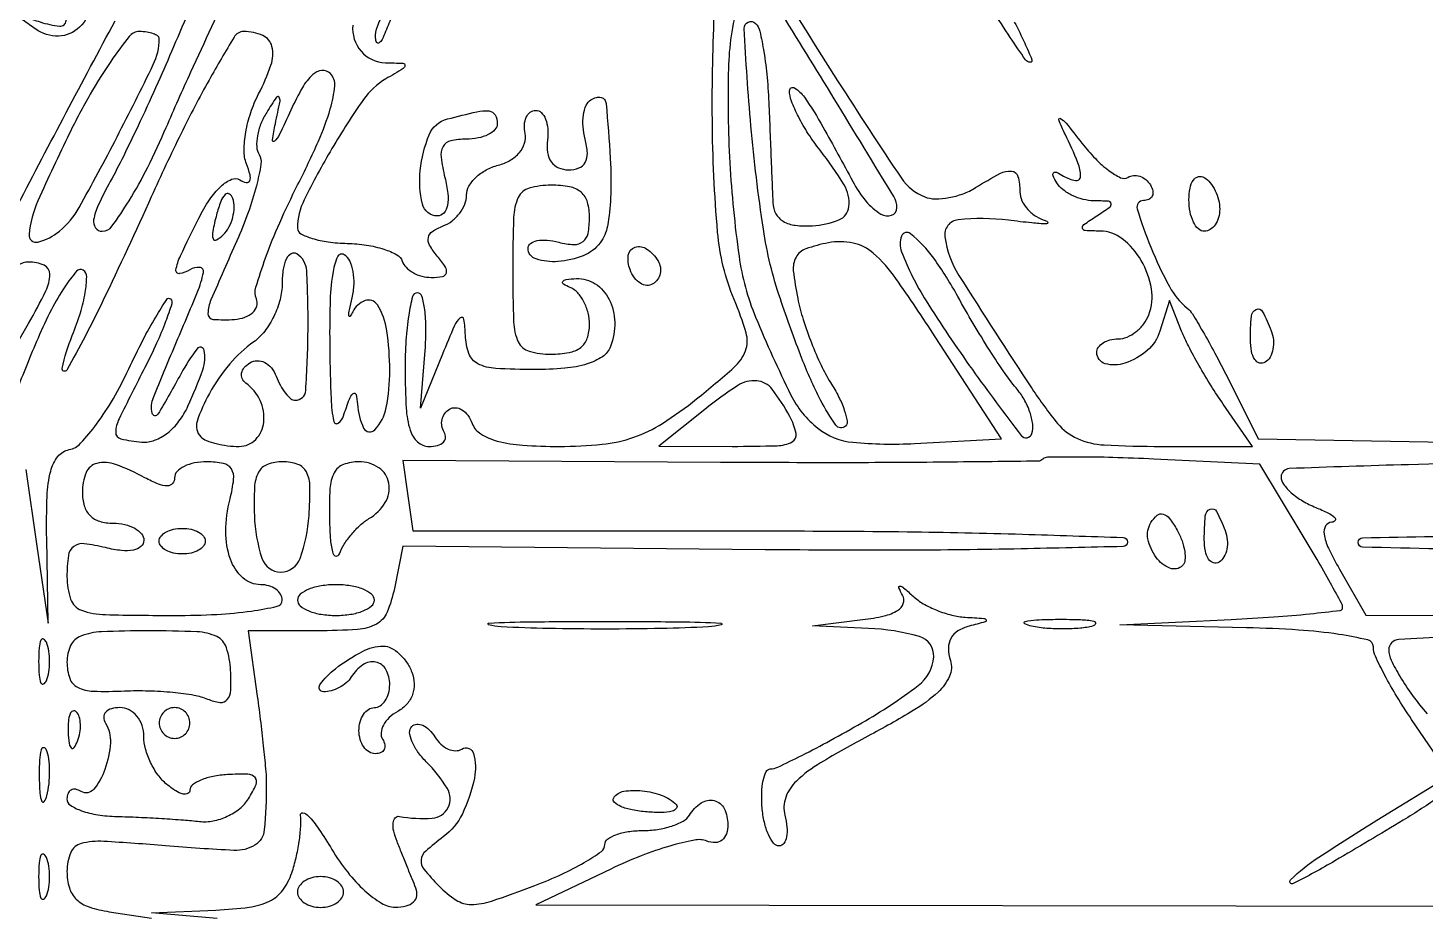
# Model space of a CAD drawing. Extents: x 0 to 960, y 2 to 508.
# Drawn here: x 374.5 to 465.4, y 290.5 to 348.2 of the extents above; entities that cross this region are included whole.
import ezdxf

# ---------------------------------------------------------------- set-up
doc = ezdxf.new("R2010")
doc.units = 0
doc.header["$MEASUREMENT"] = 0
doc.layers.get('0').update_dxf_attribs({"linetype": 'CONTINUOUS'})

msp = doc.modelspace()

# ---------------------------------------------------------------- linework, layer by layer
for points in [[(950.435205, 17.497208, 0.000014), (841.980241, 17.749425, 0.000448), (702.642048, 17.944951, 0.000127), (485.936462, 18), (20.872924, 18)], [(528.327407, 270.897244, 0.00005), (624.844188, 271.243001, 0.000026), (722.113458, 271.606143, 0.197976)], [(465.658482, 404.25, -0.016422), (465.053505, 402.916913, -0.058659), (464.544287, 402.13294, -0.319983), (464.239157, 402.052361, -0.304205), (464.051528, 402.315741, -0.046599), (464.105656, 403.150413, -0.024665), (464.319222, 404.166297, -0.024324), (464.642462, 405.192435, -0.034412), (465.035184, 406.065741, 0.561836), (464.229032, 407.434168, 0.00145), (437.445228, 407.748976, 0.002095), (390.897861, 407.965973, 0.000118), (246.535184, 408)], [(615.383203, 80.000173, -0.000023), (732.426715, 80.015952, -0.001336)], [(398.171232, 349.032924, 0.017199), (397.733523, 348, -0.024214), (397.505291, 347.48176, -0.132542), (397.303795, 347.255152, -0.444056), (397.157712, 347.293288, -0.10186), (397.078947, 347.570731, -0.11677), (397.201106, 348.333091, -0.002147), (398.784932, 352.124908, -0.005172)], [(385.034188, 349.558616, 0.003605), (383.931485, 347, -0.005457), (382.911027, 344.656138, -0.004407), (381.765612, 342.160938, -0.004454), (380.667504, 339.876453, -0.011431), (379.82108, 338.25, 0.015393), (379.034088, 336.708044, 0.070247), (378.736525, 335.749076, 0.196338), (378.857302, 335.226508, 0.243635), (379.29456, 335, 0.240934), (379.92949, 335.324807, 0.01819), (381.036521, 336.982813, 0.021911), (382.252171, 339.163681, 0.014738), (383.454725, 341.75, -0.006214), (385.068395, 345.381146, -0.001546), (387.800622, 351.280869, -0.00158)], [(422.982264, 351.41861, 0.003506), (427.141244, 344.8016, 0.005447), (431.292039, 338.452842, 0.154834), (432.806514, 337.244006, 0.090056), (433.499387, 337.113065, 0.046487), (434.381124, 337.188865, 0.044169), (435.301686, 337.440611, 0.050799), (436.118897, 337.842179, -0.015528), (437.704295, 338.765126, -0.148372), (438.46258, 338.92006, -0.315484), (438.871743, 338.572443, -0.063923), (439, 337.573324, 0.111522), (439.131307, 336.991939, 0.074597), (439.514063, 336.424184, 0.069267), (440.081107, 335.955806, 0.070964), (440.75, 335.664775, -0.354288), (440.823848, 335.561578, -0.403106), (440.7375, 335.482007, -0.020632), (439.783664, 335.542226, -0.005307), (438.25, 335.719259, 0.058377), (434.983707, 335.748381, 0.423713), (434.117611, 334.635946, 0.105955), (435.035768, 332.129614, 0.005314), (439.796148, 324.75, 0.025676), (441.45721, 322.494971, 0.116791), (442.744244, 321.51238, 0.092318), (444.482334, 321.095481, 0.012825), (448.204095, 321), (454.136188, 321), (452.230819, 323.75, -0.012265), (451.442651, 324.94936, -0.009768), (450.650043, 326.279687, -0.0099), (449.964007, 327.54149, -0.024386), (449.525077, 328.5), (448.724704, 330.5), (448.112352, 328.5, -0.140958), (447.301253, 327.254358, -0.097264), (445.831456, 326.41354, -0.150951), (444.554019, 326.380232, -0.336175), (444, 327.111111, -0.154374), (444.107224, 327.450119, -0.097852), (444.409197, 327.738889, -0.080298), (444.860362, 327.933756, -0.061945), (445.393011, 328, 0.100391), (445.970629, 328.117156, 0.066832), (446.554075, 328.461905, 0.063556), (447.054681, 328.971297, 0.070956), (447.389425, 329.572442, 0.133987), (447.559064, 331.262833, 0.09066), (446.896446, 333.094018, 0.094695), (445.664815, 334.507242, 0.165536), (444.214816, 335.015313, -0.012031), (443.251645, 335.047099, -0.336657), (443.072043, 335.200391, -0.300974), (443.162256, 335.433044, -0.010614), (444, 336, 0.010223), (444.842749, 336.569384, 0.295079), (444.935744, 336.800669, 0.343021), (444.761472, 336.953006, 0.012098), (443.809017, 336.984687, -0.060531), (443.109267, 337.07615, -0.050521), (442.405162, 337.334639, -0.052636), (441.801592, 337.711345, -0.088751), (441.404508, 338.154508, -0.029004), (441.156574, 338.613152, -0.315645), (441.190983, 338.809017, -0.315645), (441.386848, 338.843426, -0.029004), (441.845492, 338.595492, 0.096017), (442.620278, 338.301976, 0.454087), (442.94421, 338.5649, 0.108962), (442.77992, 339.464788, 0.013097), (441.944796, 341.315741, -0.015016), (441.529283, 342.246183, -0.700525), (441.637482, 342.344704, -0.102477), (442.002175, 342.045067, -0.004462), (443.031954, 340.74485, 0.026649), (443.914055, 339.727282, 0.040288), (444.792847, 338.952204, 0.047156), (445.553474, 338.487955, 0.257295), (446.01806, 338.511162, -0.119699), (446.388178, 338.631892, -0.100684), (446.798463, 338.580903, -0.092048), (447.186232, 338.365061, -0.081613), (447.489919, 338.016312, -0.083425), (447.648218, 337.62802, -0.162118), (447.614895, 337.298542, -0.181691), (447.397407, 337.079436, -0.107826), (447.033337, 337, 0.503242), (446.633822, 336.461525, 0.023317), (447.519856, 333.962955, 0.027402), (448.734799, 331.396914, 0.097194), (449.889532, 330, -0.083257), (450.221388, 329.620422, -0.006635), (450.908329, 328.471875, -0.008839), (451.689775, 327.068494, -0.006661), (452.500525, 325.5), (454.50105, 321.5), (469.250525, 321.223267)], [(395.599006, 348.418041, 0.204169), (396.13492, 346.715301, 0.214712), (397.718615, 345.969591, -0.006895), (398.856798, 345.934457, -0.394504), (398.99174, 345.796575, -0.268199), (398.879778, 345.592095, -0.004607), (397.742966, 344.915964, 0.109301), (396.289246, 343.57498, 0.018627), (394.242264, 340.386522, 0.018301), (392.437065, 337.057489, 0.115581), (392, 335.192018, 0.277397), (392.20966, 334.843191, 0.048533), (392.948779, 334.538134, 0.040593), (393.992283, 334.312112, 0.02594), (395.229884, 334.212527, -0.030392), (396.492394, 334.099624, -0.040307), (397.614816, 333.836193, -0.045407), (398.463561, 333.475497, -0.191398), (398.813218, 333.060347, 0.115623), (399.062929, 332.654856, 0.069588), (399.514955, 332.311477, 0.063742), (400.090956, 332.079152, 0.064105), (400.705778, 332, 0.041793), (401.431426, 332.06076, 0.289758), (401.685, 332.288212, 0.219037), (401.624363, 332.674562, 0.026451), (401.096921, 333.383217, -0.041542), (400.597744, 334.097904, -0.180973), (400.512588, 334.598235, -0.20302), (400.77863, 334.995505, -0.053479), (401.474477, 335.351832, 0.074089), (402.057665, 335.681355, 0.064337), (402.551878, 336.180853, 0.066861), (402.886197, 336.767393, 0.096431), (403, 337.351984, -0.13008), (403.153791, 337.933123, -0.073837), (403.605605, 338.509523, -0.065438), (404.27336, 338.994229, -0.060427), (405.061634, 339.305867, 0.067967), (405.838092, 339.626399, 0.084502), (406.436755, 340.126396, 0.097781), (406.776179, 340.731191, 0.130673), (406.811634, 341.356921, -0.06296), (406.766702, 341.9354, -0.094869), (406.885293, 342.425504, -0.123601), (407.144244, 342.750662, -0.163851), (407.5, 342.87152, -0.1996), (407.862546, 342.721923, -0.102929), (408.136276, 342.304387, -0.075271), (408.279481, 341.678402, -0.049289), (408.26179, 340.937097, 0.066094), (408.269586, 340.128208, 0.118747), (408.513244, 339.51465, 0.137205), (408.978691, 339.135421, 0.103106), (409.628421, 339, 0.089859), (410.313968, 339.124208, 0.180981), (410.722419, 339.479969, 0.140944), (410.856764, 340.091913, 0.047998), (410.710511, 340.999004, -0.046215), (410.577577, 341.805232, -0.054994), (410.607491, 342.575304, -0.064046), (410.78447, 343.198685, -0.15438), (411.09388, 343.558021, -0.070612), (411.446195, 343.712232, -0.130653), (411.756436, 343.715881, -0.170134), (411.97472, 343.571268, -0.13934), (412.076966, 343.309017, -0.009469), (412.348728, 339.73594, -0.02487), (412.367344, 337.166229, -0.033881), (412.164874, 335.336753, -0.116815), (411.691847, 334.25, -0.138055), (410.595788, 333.411032, -0.076606), (408.942414, 333.030839, -0.095328), (407.518392, 333.198178, -0.326884), (407, 333.90638, -0.24384), (407.157535, 334.210205, -0.106581), (407.5875, 334.392877, -0.070464), (408.233678, 334.424365, -0.040966), (409, 334.289749, 0.050807), (409.982584, 334.136971, 0.183395), (410.57555, 334.326936, 0.178606), (410.902625, 334.867031, 0.047795), (411, 335.883369, 0.06664), (410.864573, 336.894962, 0.151668), (410.454719, 337.538337, 0.131546), (409.706377, 337.891517, 0.044872), (408.5, 338, 0.067911), (407.070774, 337.80498, 0.221767), (406.363636, 337.2, 0.098356), (406.058601, 335.900424, 0.008616), (406, 332.5, 0.008616), (406.058601, 329.099576, 0.098356), (406.363636, 327.8, 0.221767), (407.070774, 327.19502, 0.067911), (408.5, 327, 0.045039), (409.664212, 327.105082, 0.11907), (410.423913, 327.441667, 0.147035), (410.851998, 328.035338, 0.083381), (411, 328.916667, 0.060204), (410.90689, 329.687147, 0.059088), (410.632812, 330.418476, 0.064373), (410.228318, 331.003208, 0.113869), (409.75, 331.337719, -0.036995), (409.300245, 331.559142, -0.432325), (409.261427, 331.730132, -0.216883), (409.47933, 331.863959, -0.018903), (410.143011, 331.921053, -0.158921), (411.371794, 331.584687, -0.131573), (412.277595, 330.565888, -0.112515), (412.641504, 329.085389, -0.09613), (412.361626, 327.5, -0.153735), (411.834217, 326.836327, -0.0754), (410.849181, 326.36812, -0.051552), (409.389195, 326.087059, -0.021796), (407.393011, 326, -0.014308), (404.893587, 326.07154, -0.102653), (403.733636, 326.382374, -0.193421), (403.152449, 327.042005, -0.076735), (402.923922, 328.25, 0.031496), (402.82506, 329.268425, 0.581604), (402.581305, 329.359477, 0.116854), (402.209826, 328.862688, 0.006007), (401.427997, 327), (400.008151, 323.5), (400.303275, 327.25, 0.019975), (400.358782, 328.687563, 0.033079), (400.276941, 329.898438, 0.036466), (400.092446, 330.77906, 0.33455), (399.799199, 331, 0.344022), (399.485356, 330.755074, 0.021738), (399.234765, 329.53125, 0.024607), (399.057608, 327.916802, 0.015024), (399, 326, 0.013664), (399.068621, 323.489548, 0.061978), (399.327951, 322.051787, 0.133121), (399.813775, 321.288698, 0.186926), (400.559017, 321, 0.06068), (401.114487, 321.067661, 0.129571), (401.49107, 321.273452, 0.191518), (401.63237, 321.57792, 0.153598), (401.542705, 321.930902, -0.09691), (401.392636, 322.329162, -0.097419), (401.40414, 322.753836, -0.09843), (401.575024, 323.139039, -0.101208), (401.878903, 323.425158, -0.157716), (402.271104, 323.521435, -0.122565), (402.691106, 323.38409, -0.09613), (403.076686, 323.023704, -0.065363), (403.36383, 322.494256, 0.163701), (403.926499, 321.813804, 0.074481), (404.999858, 321.351554, 0.047542), (406.645932, 321.080924, 0.016986), (409.027254, 321, 0.024995), (411.831561, 321.140272, 0.05838), (413.880563, 321.591128, 0.05938), (415.748916, 322.497878, 0.026629), (417.968087, 324.094596, 0.011943), (420.40058, 326.146913, 0.121887), (421.143671, 327.224965, 0.16421), (421.18496, 328.390485, 0.026425), (420.409449, 330.562477, -0.077486), (419.333982, 334.936076, -0.019734), (418.989941, 342.252252, -0.013774), (419.13657, 349.576088, -0.216642)], [(420.647568, 349.816087, 0.058952), (420.035595, 345.592619, 0.02071), (420.1294, 339.456214, 0.02053), (420.725315, 333.3796, 0.063541), (421.805873, 329.409243, 0.016913), (424.107231, 324.343949, 0.110238), (425.854864, 322.18223, 0.145569), (428.129564, 321.267802, 0.036973), (432.151257, 321.190541), (437.802515, 321.5), (433.495461, 328.129336, 0.008366), (430.936388, 331.927566, 0.05985), (429.463806, 333.575769, 0.128847), (428.149705, 334.236318, 0.099925), (426.542523, 334.25288, 0.036827), (425.074, 333.858283, 0.185032), (424.436009, 333.318672, 0.154536), (424.2592, 332.428993, 0.023667), (424.54648, 330.623543, 0.025061), (424.903005, 329.257138, 0.016712), (425.440693, 327.731117, 0.016845), (426.063221, 326.282471, 0.0314), (426.678064, 325.163236, -0.023369), (427.2094, 324.231755, -0.034515), (427.577997, 323.36635, -0.037163), (427.764675, 322.662793, -0.247491), (427.660923, 322.32759, -0.463379), (427.028465, 322.379854, -0.036579), (426.030864, 324.016613, -0.026601), (424.82046, 326.719348, -0.010143), (423.414574, 330.599868, -0.044351), (422.312246, 335.130758, -0.015085), (421.501461, 341.863652, -0.010717), (421.067916, 348.206598, -0.685241), (421.802234, 348.5311, -0.14211), (422.082058, 348.022599, -0.014833), (422.343375, 346.671657, -0.017456), (422.554767, 345.009504, -0.013131), (422.675091, 343.17041, 0.000132), (422.75021, 341.261767, 0.00014), (422.824942, 339.388945, 0.000133), (422.89021, 337.775419, 0.00064), (422.928835, 336.855787, 0.112948), (423.123808, 336.146327, 0.138225), (423.599786, 335.653343, 0.102783), (424.386449, 335.389687, 0.044074), (425.499294, 335.355787, 0.08067), (427.220794, 335.738269, 0.27937), (427.879895, 336.611912, 0.163695), (427.558542, 338.028777, 0.029752), (426, 340.272871, -0.023528), (425.235582, 341.344825, -0.025003), (424.59183, 342.462865, -0.02564), (424.138704, 343.474388, -0.095507), (424.014742, 344.157729, -0.585258), (424.336408, 344.333788, -0.101642), (424.980851, 343.720281, -0.024391), (426.187455, 341.789826, -0.004965), (428.120921, 338.25, 0.050136), (428.98305, 336.962895, 0.085333), (429.962482, 336.120751, 0.219417), (430.65569, 336.045641, 0.322186), (431, 336.524511, 0.137165), (430.795133, 337.257249, 0.000737), (426.927365, 343.612254, 0.00213), (423.286628, 349.517713, 0.038055)], [(438.637986, 348.619551, -0.015567), (439.314879, 347.248438, -0.010989), (439.779878, 346.165169, -0.531555), (439.668412, 346, -0.245515), (439.370007, 346.155925, -0.004891), (438.375643, 347.615625, -0.010453), (437.243828, 349.391885, -0.006682)], [(373.800143, 336.717882, -0.003372), (380.138065, 348.704835, -0.377571)], [(374.314207, 319.5), (375.04354, 314.5), (375.772873, 309.5), (375.682186, 314.995116, -0.012766), (375.707055, 317.749364, -0.053257), (375.939855, 319.389798, -0.104824), (376.405029, 320.33756, -0.180778), (377.145613, 320.789526, 0.159871), (377.887902, 321.202116, 0.027735), (378.924621, 322.455753, 0.027702), (380.017409, 324.123255, 0.021679), (381.019439, 326.041502, -0.009142), (381.937828, 327.912467, -0.015989), (382.77529, 329.421778, -0.01059), (383.493987, 330.568823, -0.475459), (383.739336, 330.593997, -0.281368), (383.816305, 330.275122, -0.011673), (383.413976, 329.119602, -0.017272), (382.834114, 327.720643, -0.011066), (382.069761, 326.136743, 0.003067), (380.386877, 322.787418, 0.105079), (380.168648, 321.93307, 0.360349), (380.503365, 321.493714, 0.038231), (381.872189, 321.284581, 0.109413), (382.703704, 321.404112, 0.075267), (383.537278, 321.871455, 0.066381), (384.287389, 322.634278, 0.054279), (384.872189, 323.61883, 0.020746), (385.836584, 325.991649, 0.13838), (385.924326, 327.251321, 0.643376), (385.464118, 327.355159, 0.038076), (384.428025, 325.75, -0.01014), (382.916996, 323.09466, -0.681575), (382.543538, 323.15621, -0.148671), (382.630469, 324.185827, -0.006387), (384.035537, 327.582905, 0.003386), (385.496088, 331.054968, 0.049473), (385.878919, 332.326014, 0.445617), (385.634843, 332.650623, 0.161698), (385, 332.5, -0.096476), (384.322785, 332.244152, -0.517536), (384.089915, 332.477439, -0.068345), (384.383396, 333.402764, -0.004783), (385.578485, 335.856872, -0.032284), (386.276564, 337.055755, -0.057189), (387.017933, 337.925148, -0.08216), (387.705557, 338.38208, -0.248995), (388.248424, 338.346466, 0.083633), (388.668425, 338.175441, 0.366167), (388.888126, 338.290432, 0.163424), (388.912221, 338.674747, 0.026265), (388.677016, 339.3993, -0.095672), (388.524278, 340.259931, -0.039346), (388.6357, 341.444669, -0.037082), (388.960144, 342.73381, -0.039162), (389.467194, 343.936561, 0.035219), (390.27365, 345.808209, 0.14369), (390.33612, 347.031966, 0.236299), (389.739159, 347.74285, 0.102406), (388.496787, 348, 0.263793), (387.869743, 347.644438, 0.007325), (386.248581, 344.842188, 0.013216), (384.42607, 341.370307, 0.008465), (382.486127, 337.25, -0.00584), (379.335128, 330.465325, -0.017831), (376.981448, 325.967696, -0.856068), (376.684764, 326.080386, -0.045485), (377.347085, 328.228159, 0.022252), (377.874571, 329.693498, 0.033754), (378.187878, 331.010497, 0.036116), (378.285267, 332.044939, 0.265725), (378.057184, 332.464658, 0.370965), (377.620881, 332.395643, 0.02897), (376.854318, 331.377871, 0.028531), (375.988333, 329.901776, 0.016816), (375.117336, 328.051118, 0.010587), (373.686855, 324.521856, 0.049036)], [(466.313433, 298.216936, -0.016419), (463.937129, 296.672478, -0.003115), (459.5, 294.029178, -0.016852), (456.780763, 292.553043, -0.857865), (456.609368, 292.794988, -0.046733), (458.453074, 294.27273, -0.008062), (462.235115, 296.676335), (466.970231, 299.57954), (464.485115, 303.236716, -0.012323), (463.533513, 304.714177, -0.01552), (462.730003, 306.128931, -0.013663), (462.132847, 307.339816, -0.108127), (462, 307.946946, 0.348621), (461.638418, 308.402508, 0.019611), (459.744239, 308.766397, 0.021477), (457.134253, 309.048401, 0.010151), (453.75, 309.198697), (445.5, 309.397394), (452.75, 309.742507, 0.005358), (455.529861, 309.904707, 0.008881), (457.870313, 310.108276, 0.003138), (459.844222, 310.327879, 0.380325), (460, 310.503052, 0.124327), (459.927576, 310.789811, 0.002521), (459.20751, 312.108472, 0.005789), (458.336036, 313.643204, 0.00384), (457.302163, 315.384939), (454.604325, 319.851393), (447.714586, 320.175697, 0.004634), (445.050481, 320.27636, 0.007224), (442.753848, 320.308631, 0.00276), (440.79432, 320.297037, 0.197637), (440.501923, 320.172833, -0.197622), (440.189298, 320.040027, -0.000332), (434.203852, 319.975201, -0.002428), (427.460788, 319.939394, -0.00149), (419.515148, 319.959469), (398.851296, 320.073271), (399.175648, 317.786635), (399.5, 315.5), (422.750126, 315.5, -0.002915), (431.665317, 315.448027, -0.004859), (439.17049, 315.287564, -0.000949), (445.715548, 315.071549, -0.404082), (446.000126, 314.776814, -0.406889), (445.715176, 314.48473, -0.000924), (439.074816, 314.331624, -0.004794), (431.464674, 314.243204, -0.002874), (422.42478, 314.276814), (398.84956, 314.5), (398.29978, 311.75, -0.050207), (397.826119, 310.205935, -0.169722), (397.129537, 309.434138, -0.110067), (395.90854, 309.081601, -0.015459), (393.269965, 309), (388.789929, 309), (389.379261, 304.75, -0.004265), (389.605057, 303.012887, -0.004538), (389.796229, 301.307813, -0.004325), (389.93468, 299.838106, -0.020895), (389.971154, 299, -0.023028), (389.840326, 296.051422, -0.237568), (389.215799, 295.048337, -0.150783), (387.865952, 294.706363, -0.008132), (383.420226, 295.006694, 0.005899), (379.390397, 295.297015, 0.078722), (377.916445, 295.153594, 0.236228), (377.24105, 294.563527, 0.097501), (377, 293.339136, 0.071934), (377.154053, 292.273887, 0.131198), (377.608814, 291.529061, 0.110739), (378.437137, 291.031229, 0.042585), (379.75, 290.716254), (382.5, 290.299664)], [(474.770165, 319.983825, 0.005967), (464.287493, 319.812062, 0.002289), (456.523051, 319.556541, 0.403279), (456, 319.013511, 0.16024), (456.157017, 318.53615, 0.053299), (456.660937, 317.986538, 0.046614), (457.388951, 317.456755, 0.038453), (458.25, 317.031162, -0.018653), (459.043295, 316.677385, -0.072512), (459.485537, 316.373817, -0.372537), (459.507038, 316.181347, -0.233143), (459.29651, 316.063386, 0.247468), (458.892037, 315.822136, 0.179367), (458.78965, 315.297784, 0.070989), (459.075409, 314.386478, 0.017936), (459.79651, 313.006323), (461.5, 310.012645), (495.75, 310.006323, 0.000821)], [(471.134374, 314.220312, -0.000465), (461.299586, 314.443258, -0.407318), (460.999995, 314.75, -0.408532), (461.298956, 315.054832, -0.000528), (470.510514, 315.224244, -0.00362)], [(312.184434, 96.120158, 0.00056), (356.192474, 96.028511, -0.000533), (388.125038, 95.963689, -0.000882), (415.086453, 95.832629, -0.000044), (439.392287, 95.669433, -0.197145), (439.85914, 95.474193, -0.66643), (439.749622, 95.207972, -0.000018), (386.870077, 94.953943, -0.000619), (332.900238, 94.763453, -0.000573), (277.5, 94.7, -0.0122)], [(469.97893, 308.740721, 0.005359), (463.649016, 308.437568, 0.397443), (463.001221, 307.75, 0.11317), (463.153571, 307.08849, 0.022469), (463.7361, 306.013685, 0.022734), (464.544549, 304.798533, 0.019441), (465.501221, 303.594461, -0.011501)], [(386.763282, 290.267146), (382.5, 290.650586), (386.682612, 290.825293, 0.022145), (388.86478, 291.013487, 0.081552), (390.186111, 291.412193, 0.119512), (391.034704, 292.117859, 0.07818), (391.628662, 293.25, 0.024637), (391.905745, 294.221439, 0.02033), (392.107, 295.279688, 0.020802), (392.211782, 296.267482, 0.050365), (392.184989, 297, -0.511183), (392.348843, 297.15664, -0.163055), (392.702904, 296.960689, -0.037004), (393.3813, 296.101009, -0.01259), (394.238939, 294.759792, 0.031296), (395.263609, 293.282142, 0.040837), (396.385199, 292.079437, 0.046715), (397.468472, 291.263945, 0.137522), (398.356989, 291.009792, 0.060499), (399.067212, 291.092244, 0.127716), (399.55298, 291.351649, 0.17293), (399.76443, 291.754082, 0.133133), (399.702923, 292.25, -0.000668), (399.456599, 292.854793, -0.000291), (399.130897, 293.658888, -0.000287), (398.785768, 294.513784, -0.000383), (398.473253, 295.290894, -0.037582), (398.259311, 295.966999, -0.081551), (398.222081, 296.508914, -0.157001), (398.359419, 296.828737, -0.264495), (398.627319, 296.922473, 0.062633), (400.770315, 296.803487, 0.266759), (401.794922, 297.491024, 0.25692), (401.7388, 298.74976, 0.05954), (400.380952, 300.47619, -0.039697), (399.810306, 301.145432, -0.058934), (399.435317, 301.81746, -0.077508), (399.296927, 302.391612, -0.220265), (399.435325, 302.768659, -0.178907), (399.757905, 302.91712, -0.125331), (400.155864, 302.847948, -0.091566), (400.573798, 302.559512, -0.057693), (400.94257, 302.092924, 0.065449), (401.329136, 301.61906, 0.082843), (401.797984, 301.304806, 0.099075), (402.273459, 301.194642, 0.146981), (402.683718, 301.304527, -0.496438), (403.449772, 301.009152, -0.122084), (403.510574, 299.419433, -0.060399), (402.724049, 297.088166, -0.122392), (401.5, 295.603906, 0.021463), (400.33831, 294.663474, 0.190192), (400.044576, 294.087293, 0.197516), (400.229335, 293.478066, 0.023377), (401.193247, 292.403586, 0.05348), (402.32397, 291.477966, 0.146684), (403.303049, 291.188102, 0.081084), (404.620987, 291.40792, 0.009432), (407.443247, 292.425176, 0.016435), (409.189136, 293.15855, 0.024364), (410.661454, 293.923675, 0.021584), (411.767656, 294.6345, 0.243787), (412, 295.082708, -0.236354), (412.176057, 295.434345, -0.070857), (412.717039, 295.730545, -0.054173), (413.506098, 295.933051, -0.03576), (414.440983, 296, 0.037634), (415.42066, 296.073842, 0.041396), (416.346475, 296.29375, 0.045439), (417.093337, 296.615492, 0.130646), (417.5, 297, -0.106251), (418.26511, 297.796527, -0.21105), (419.109837, 297.948331, -0.222298), (419.758934, 297.428065, -0.114913), (420, 296.393011, -0.079715), (419.902672, 295.786414, -0.146794), (419.618917, 295.380157, -0.160447), (419.178941, 295.218848, -0.100244), (418.632741, 295.310689, 0.141286), (417.819902, 295.380514, 0.021873), (416.232809, 294.994211, 0.022918), (414.352451, 294.353653, 0.018139), (412.382741, 293.49655), (407.5, 291.157745), (468.25, 291.078872)]]:
    msp.add_lwpolyline(points, format="xyb")
for points in [[(5.998407, 426.25), (5.996813, 402.5), (14.248407, 402.5), (22.5, 402.5), (22.753164, 248.25), (23.006328, 94), (14.503164, 94), (6, 94), (6, 75.513061), (6, 57.026122), (16.25, 57.412259, -0.009139), (24.444737, 57.571062, -0.000017), (159.275, 57.714579, -0.000125), (310.797984, 57.832731, -0.000078), (488.75, 57.899198), (951, 58), (951, 254), (951, 450), (478.5, 450), (6, 450)], [(378.800558, 351.905854, -0.087293), (378.679105, 349.8156, -0.141872), (377.810917, 348.278125, -0.188606), (376.455852, 347.701931, -0.162607), (374.966462, 348.151535, -0.004451), (374.143627, 348.744528, -0.386812), (374.1158, 348.882325, -0.344357), (374.255907, 348.936443, -0.00414), (375.25, 348.625717, 0.051169), (376.536132, 348.352956, 0.431884), (376.938396, 348.697764, 0.220941), (376.644019, 349.417773, 0.029112), (375.33752, 350.49515, -0.151705), (374.361106, 351.811211, -0.164602), (374.343735, 353.401979, -0.183215), (375.276313, 354.560489, -0.181463), (376.746976, 354.815356, -0.114845), (377.466183, 354.497527, -0.078002), (378.092055, 353.852476, -0.068496), (378.55618, 352.956259, -0.056299)], [(377.165841, 341.382124, 0.01034), (375.113247, 336.993149, 0.079038), (374.531779, 334.798731, 0.519719), (375.107317, 334.300551, 0.11237), (376.518869, 335.01566, 0.092766), (377.785725, 336.541055, 0.007549), (380.255387, 341.138254, 0.006715), (382.613598, 345.845301, 0.113234), (383, 347.529635, 0.240524), (382.907891, 347.710035, 0.069068), (382.622423, 347.86183, 0.052966), (382.206949, 347.965695, 0.034798), (381.714632, 348, 0.228263), (381.052127, 347.680925, 0.017737), (379.84821, 346.055999, 0.021424), (378.509541, 343.917669, 0.014594)], [(391.570302, 342.890004, -0.004488), (390.813753, 341.273552, -0.101054), (390.504249, 340.864849, -0.699211), (390.365023, 340.940759, -0.015749), (390.558056, 342, 0.003865), (390.861196, 343.465131, 0.214854), (390.799656, 343.731585, 0.514828), (390.631194, 343.726473, 0.007422), (389.993627, 342.74208, 0.045979), (389.616994, 341.996944, 0.049285), (389.393447, 341.212512, 0.054865), (389.344229, 340.505575, 0.129076), (389.497771, 340.003607, -0.181447), (389.622923, 339.368573, -0.021865), (389.323026, 337.948489, -0.023733), (388.793534, 336.232557, -0.017429), (388.051893, 334.384408, 0.002255), (386.36893, 330.532942, 0.094242), (386.173063, 329.655092, 0.400096), (386.517392, 329.270007, 0.038825), (387.89013, 329.266677, 0.064675), (388.579234, 329.409493, 0.10437), (389.090753, 329.717166, 0.138501), (389.34534, 330.136118, 0.160661), (389.323131, 330.600319, -0.165916), (389.294295, 331.36746, -0.014043), (389.923732, 333.270991, -0.017428), (390.838797, 335.546897, -0.012586), (392.009658, 338.019133, 0.012331), (393.358821, 340.864103, 0.033155), (394.130282, 342.965312, 0.046785), (394.422009, 344.465317, 0.224665), (394.136654, 345.263346, 0.222572), (393.586963, 345.462377, 0.165418), (392.988919, 345.196398, 0.076631), (392.322889, 344.358285, 0.022442)], [(405, 342, -0.192573), (404.847242, 341.618085, -0.087712), (404.406903, 341.29375, -0.067547), (403.753681, 341.073665, -0.047558), (402.980948, 341, 0.055162), (401.966732, 340.887765, 0.213782), (401.471994, 340.518141, 0.160876), (401.338369, 339.819213, 0.028956), (401.589356, 338.5, -0.032626), (401.779363, 337.459825, -0.076525), (401.749972, 336.672349, -0.131105), (401.514634, 336.18613, -0.21819), (401.108408, 336, -0.346544), (400.130049, 336.770635, -0.084638), (399.981677, 338.963652, -0.073848), (400.571983, 341.28761, -0.233882), (401.75, 342.310674, -0.007748), (403.66109, 342.778585, -0.080152), (404.467551, 342.830803, -0.248494), (404.852158, 342.577487, -0.125973)], [(452, 336.440983, -0.067639), (451.925146, 335.890182, -0.08433), (451.70625, 335.423289, -0.09965), (451.38134, 335.111069, -0.142666), (451, 335, -0.195654), (450.618015, 335.155423, -0.086673), (450.29375, 335.604836, -0.066561), (450.073608, 336.270941, -0.0466), (450, 337.059017, -0.047867), (450.071541, 337.804599, -0.104212), (450.29375, 338.33165, -0.181468), (450.621877, 338.558599, -0.202618), (451, 338.5, -0.08825), (451.382836, 338.157656, -0.053305), (451.70625, 337.640225, -0.051278), (451.925833, 337.038022, -0.061875)], [(386.731213, 336.080159, 0.013933), (386.479614, 334.995419, 0.131195), (386.508441, 334.522275, 0.470166), (386.72933, 334.436586, 0.069225), (387.16845, 334.76845, 0.0741), (387.539971, 335.270088, 0.058506), (387.7862, 335.899953, 0.059552), (387.8766, 336.556574, 0.085105), (387.787763, 337.13671, 0.170804), (387.564152, 337.424773, 0.353106), (387.298474, 337.396366, 0.106885), (387.004403, 336.940026, 0.02593)], [(431.295951, 333.671146, 0.048941), (432.89231, 330.482919, 0.014915), (435.907039, 325.998216, 0.008393), (439.08508, 321.715974, 0.600994), (439.777505, 321.832514, 0.112791), (439.837272, 322.445987, 0.051206), (439.652466, 323.235849, 0.047084), (439.275738, 324.065463, 0.047413), (438.751189, 324.807864, -0.027691), (438.0384, 325.736785, -0.007939), (437.03903, 327.251373, -0.007964), (435.9642, 328.998781, -0.008386), (434.964426, 330.75, 0.029593), (433.39297, 333.250138, 0.069614), (431.878802, 334.84541, 0.506148), (431.297295, 334.687825, 0.185965)], [(415.457295, 333.069098, -0.09691), (415.607364, 332.670838, -0.097419), (415.59586, 332.246164, -0.09843), (415.424976, 331.860961, -0.101208), (415.121097, 331.574842, -0.157716), (414.728896, 331.478565, -0.122565), (414.308894, 331.61591, -0.09613), (413.923314, 331.976296, -0.065363), (413.63617, 332.505744, -0.124688), (413.524242, 333.447359, -0.293249), (413.960958, 333.965546, -0.232893), (414.729313, 333.843423, -0.100833)], [(373.035435, 329.75), (373.070871, 326.5), (374.5, 329, 0.015148), (375.625878, 331.115792, 0.115187), (375.880819, 332.207745, 0.295773), (375.506471, 332.785215, 0.105514), (374.5, 333, 0.157222), (373.839334, 332.786992, 0.131661), (373.371226, 332.214239, 0.080173), (373.103515, 331.221402, 0.028577)], [(391, 331.615721, -0.064271), (390.863954, 330.561711, -0.048426), (390.459118, 329.464618, -0.049298), (389.863584, 328.49066, -0.076724), (389.158699, 327.806704, 0.063258), (387.595011, 326.368761, 0.047683), (386.264544, 324.447303, 0.04921), (385.464883, 322.617418, 0.281892), (385.70185, 321.631483, 0.102137), (386.071689, 321.388208, 0.032928), (386.699254, 321.185498, 0.031271), (387.44556, 321.046548, 0.030398), (388.210503, 321, 0.202964), (389.27727, 321.451635, 0.167875), (389.803988, 322.578714, 0.134997), (389.570038, 323.993759, 0.127771), (388.643237, 325.125, -0.130089), (388.405867, 325.417441, -0.155327), (388.365335, 325.768618, -0.128923), (388.538996, 326.128388, -0.077926), (388.9003, 326.438382, -0.133681), (389.371494, 326.577858, -0.124151), (389.863168, 326.465308, -0.106096), (390.30093, 326.108786, -0.077534), (390.614052, 325.563382, 0.03353), (390.890954, 324.965054, 0.042959), (391.226634, 324.459719, 0.048928), (391.568708, 324.106935, 0.178241), (391.856989, 324.00162, 0.394253), (392.535718, 324.638508, 0.014119), (392.683062, 328.527247, 0.015376), (392.600637, 332.430659, 0.246137), (391.948826, 333.531627, 0.272941), (391.590267, 333.539041, 0.150812), (391.278718, 333.210723, 0.078558), (391.067307, 332.534568, 0.036577)], [(394.09968, 327.309017, 0.005318), (394.180904, 324.096068, 0.042542), (394.359493, 322.626634, 0.545304), (394.650556, 322.514959, 0.158497), (395, 323, -0.011072), (395.37214, 324.079144, -0.131249), (395.6254, 324.4375, -0.557347), (395.809418, 324.376034, -0.043676), (395.90032, 323.75, 0.098805), (396.303756, 322.195143, 0.522719), (397.026621, 322.080978, 0.144931), (397.771773, 323.525432, 0.047136), (398, 325.940983, 0.036104), (397.812611, 328.532762, 0.104923), (397.194233, 330.208926, 0.350925), (396.392437, 330.486506, 0.202464), (395.594641, 329.756231, -0.058568), (395.425905, 329.479173, -0.694619), (395.343827, 329.505234, -0.063634), (395.37377, 329.888541, -0.008892), (395.549908, 330.665843, 0.048854), (395.676056, 331.542027, 0.056234), (395.619543, 332.384402, 0.064797), (395.400625, 333.070775, 0.145784), (395.040677, 333.47486, 0.462371), (394.594512, 333.330654, 0.06021), (394.288539, 332.232444, 0.031645), (394.114871, 330.268001, 0.009886)], [(455.349337, 328.532025, -0.066719), (455.493102, 327.926665, -0.072258), (455.466258, 327.321649, -0.081026), (455.279146, 326.809536, -0.126981), (454.956326, 326.473008, -0.214542), (454.594852, 326.42542, -0.177225), (454.280921, 326.660421, -0.099152), (454.068264, 327.193244, -0.045552), (454, 327.940983, -0.020503), (454.063011, 329.476999, -0.275668), (454.377209, 329.917133, -0.395517), (454.794126, 329.769457, -0.027681)], [(418.499505, 323.409781), (415.5, 321.009934), (420.285184, 321.004967, 0.007449), (423.20494, 321.045438, 0.112751), (424.1801, 321.29788, 0.341085), (424.437297, 321.850627, 0.067474), (424.029806, 322.944306, 0.041119), (422.882305, 324.720507, 0.210804), (421.876182, 325.269493, 0.167023), (420.638069, 324.957279, 0.0242)], [(378, 318, 0.072254), (378.126841, 317.126841, 0.124864), (378.5, 316.5, 0.124864), (379.126841, 316.126841, 0.072254), (380, 316, -0.053459), (380.765155, 315.917956, -0.073238), (381.4125, 315.674405, -0.09302), (381.847109, 315.314557, -0.17519), (382, 314.891592, -0.21819), (381.81387, 314.485366, -0.131105), (381.327651, 314.250028, -0.076525), (380.540175, 314.220637, -0.032626), (379.5, 314.410644, 0.030398), (378.11183, 314.67061, 0.195455), (377.435838, 314.489557, 0.201077), (377.088931, 313.89229, 0.032346), (377, 312.519052, 0.081468), (377.239357, 311.059768, 0.22893), (377.944706, 310.339966, 0.080964), (379.503415, 310.050107, 0.005572), (384, 310, 0.01259), (386.756986, 310.069433, 0.022889), (389, 310.285714, 0.020168), (390.676067, 310.594567, 0.350432), (391, 311, 0.138107), (390.892621, 311.381338, 0.100138), (390.590803, 311.70625, 0.085896), (390.139376, 311.925009, 0.070083), (389.606989, 312, -0.186599), (388.442435, 312.450288, -0.122879), (387.635877, 313.659203, -0.089576), (387.334104, 315.469857, -0.05816), (387.6093, 317.579463, 0.03158), (387.845271, 318.856169, 0.170285), (387.695098, 319.535025, 0.207552), (387.177164, 319.894296, 0.049331), (386.108408, 320, 0.047129), (385.301455, 319.92377, 0.067108), (384.619345, 319.695915, 0.087253), (384.159358, 319.3602, 0.193943), (384, 318.964816, -0.174147), (383.863812, 318.585661, -0.223915), (383.532871, 318.429632, -0.098707), (382.950055, 318.545821, -0.024465), (382.065741, 318.964816, 0.033788), (380.16543, 319.822227, 0.148398), (378.950956, 319.897197, 0.243841), (378.24931, 319.292472, 0.095566)], [(389.192481, 316.5, 0.06829), (389.681381, 313.717728, 0.326139), (390.908949, 312.822765, 0.317729), (392.168507, 313.714099, 0.067224), (392.7494, 316.502005, 0.01999), (392.807752, 318.371476, 0.1125), (392.578672, 319.337522, 0.196442), (392.023342, 319.830473, 0.084707), (391.029852, 320, 0.087766), (390.042607, 319.825362, 0.186418), (389.467621, 319.322307, 0.109446), (389.201508, 318.343252, 0.02124)], [(394.078947, 316.25, 0.014374), (394.146284, 314.898859, 0.05037), (394.301462, 314.042188, 0.303285), (394.508208, 313.867336, 0.343104), (394.725581, 314, -0.050709), (395.041584, 314.632825, -0.032879), (395.52406, 315.294284, -0.032948), (396.086874, 315.884307, -0.052406), (396.646633, 316.29969, 0.122958), (397.702644, 317.340986, 0.182158), (397.942216, 318.604659, 0.204648), (397.289623, 319.60788, 0.148669), (396, 320, 0.08944), (394.983802, 319.816756, 0.187285), (394.392994, 319.291118, 0.105023), (394.112857, 318.255358, 0.018981)], [(449.574997, 313.241664, -0.301323), (448.759756, 313.076357, -0.139289), (447.86736, 313.77193, -0.108842), (447.334963, 314.980014, -0.190204), (447.525515, 316.041284, -0.077359), (447.931435, 316.515472, -0.251927), (448.322176, 316.600725, -0.164133), (448.735325, 316.315562, -0.032785), (449.230046, 315.553413, -0.039848), (449.550054, 314.856669, -0.050737), (449.724604, 314.171677, -0.059903), (449.740997, 313.595831, -0.175312)], [(452.349337, 315.532025, -0.066719), (452.493102, 314.926665, -0.072258), (452.466258, 314.321649, -0.081026), (452.279146, 313.809536, -0.126981), (451.956326, 313.473008, -0.214542), (451.594852, 313.42542, -0.177225), (451.280921, 313.660421, -0.099152), (451.068264, 314.193244, -0.045552), (451, 314.940983, -0.020503), (451.063011, 316.476999, -0.275668), (451.377209, 316.917133, -0.395517), (451.794126, 316.769457, -0.027681)], [(386, 314.833333, -0.17482), (385.885312, 314.515341, -0.093122), (385.559375, 314.244792, -0.073362), (385.073861, 314.06169, -0.053595), (384.5, 314, -0.053595), (383.926139, 314.06169, -0.073362), (383.440625, 314.244792, -0.093122), (383.114688, 314.515341, -0.17482), (383, 314.833333, -0.17482), (383.114688, 315.151326, -0.093122), (383.440625, 315.421875, -0.073362), (383.926139, 315.604977, -0.053595), (384.5, 315.666667, -0.053595), (385.073861, 315.604977, -0.073362), (385.559375, 315.421875, -0.093122), (385.885312, 315.151326, -0.17482)], [(392, 311, 0.226478), (392.182831, 310.617064, 0.074992), (392.734375, 310.29375, 0.057076), (393.542644, 310.073116, 0.038131), (394.5, 310, 0.038131), (395.457356, 310.073116, 0.057076), (396.265625, 310.29375, 0.074992), (396.817169, 310.617064, 0.226478), (397, 311, 0.226478), (396.817169, 311.382936, 0.074992), (396.265625, 311.70625, 0.057076), (395.457356, 311.926884, 0.038131), (394.5, 312, 0.038131), (393.542644, 311.926884, 0.057076), (392.734375, 311.70625, 0.074992), (392.182831, 311.382936, 0.226478)], [(435.45, 309.883999, -0.003333), (436.659354, 309.807475, -0.277467), (436.805792, 309.70487, -0.457587), (436.748435, 309.583032, -0.004601), (435.708426, 309.302668, 0.074295), (434.968015, 308.9875, 0.129901), (434.510951, 308.50823, 0.129653), (434.349816, 307.865024, 0.073866), (434.478241, 307.068556, -0.183744), (434.420494, 306.040331, -0.102419), (433.677909, 305.008184, -0.051397), (432.06317, 303.805186, -0.011976), (429.115442, 302.142214, 0.011355), (426.034453, 300.409101, 0.056632), (424.455687, 299.213252, 0.116806), (423.763494, 298.149418, 0.15115), (423.712258, 296.992327, -0.040757), (423.846689, 296.228936, -0.070142), (423.816276, 295.585246, -0.106138), (423.635776, 295.15683, -0.244865), (423.334739, 295, -0.230461), (422.975047, 295.17509, -0.062191), (422.639378, 295.734375, -0.049675), (422.374186, 296.542578, -0.033816), (422.229309, 297.5, -0.027853), (422.20353, 298.458729, -0.045046), (422.300204, 299.268382, -0.057828), (422.490893, 299.835442, -0.28706), (422.761202, 300.009384, 0.109168), (423.246923, 300.123203, 0.004788), (424.815733, 300.89506, 0.007923), (426.665129, 301.864112, 0.005555), (428.71789, 303.011274, 0.031815), (432.384113, 305.435974, 0.216762), (433.390842, 307.296659, 0.354416), (432.459858, 308.622533, 0.058444), (429.143011, 309.160037), (425.5, 309.320074), (428.768984, 309.724811, 0.025431), (430.167153, 309.97063, 0.081026), (431.042587, 310.326994, 0.169745), (431.415456, 310.782263, 0.218818), (431.37228, 311.314774, -0.02323), (431.12578, 311.805748, -0.574047), (431.197674, 311.905734, -0.156118), (431.436255, 311.803577, -0.008469), (432.053296, 311.25, 0.057673), (432.717727, 310.762539, 0.033857), (433.606593, 310.333112, 0.03346), (434.566495, 310.019832, 0.048049)], [(418.75, 309.25845, -0.008153), (415.677101, 309.149392, -0.004793), (412, 309.114145, -0.004793), (408.322899, 309.149392, -0.008153), (405.25, 309.25845, -0.051624), (404.436022, 309.385584, -0.855935), (404.448438, 309.505517, -0.01079), (407.159367, 309.587414, -0.002155), (412, 309.608279, -0.002155), (416.840633, 309.587414, -0.01079), (419.551562, 309.505517, -0.855935), (419.563978, 309.385584, -0.051624)], [(443.761659, 309.31292, -0.041951), (442.934218, 309.169017, -0.020826), (441.869594, 309.119272, -0.020511), (440.754739, 309.159391, -0.028254), (439.761659, 309.292739, -0.082665), (439.319562, 309.45659, -0.67161), (439.339362, 309.605813, -0.053901), (440.071102, 309.715166, -0.008901), (441.5, 309.747817, -0.009782), (442.938425, 309.726931, -0.038992), (443.814362, 309.62839, -0.417468), (443.916221, 309.476221, -0.285845)], [(375.157895, 307, 0.017491), (375.189089, 306.10856, 0.078554), (375.306058, 305.601562, 0.447206), (375.474999, 305.540618, 0.174857), (375.662281, 305.75, 0.057986), (375.818615, 306.320008, 0.037979), (375.87034, 307, 0.037979), (375.818615, 307.679992, 0.057986), (375.662281, 308.25, 0.174857), (375.474999, 308.459382, 0.447206), (375.306058, 308.398438, 0.078554), (375.189089, 307.89144, 0.017491)], [(377, 306.95949, 0.083151), (377.175717, 305.910174, 0.196377), (377.688978, 305.324569, 0.109327), (378.709227, 305.068909, 0.018066), (380.75, 305.086027, -0.018123), (382.306616, 305.098906, -0.017361), (383.882669, 304.999978, -0.017595), (385.265494, 304.815545, -0.057812), (386.148448, 304.558517, 0.068317), (386.961223, 304.340261, 0.261047), (387.429947, 304.530076, 0.159452), (387.658094, 305.13789, 0.025155), (387.648448, 306.431274, 0.062732), (387.377232, 307.896282, 0.20751), (386.74617, 308.619333, 0.101463), (385.464059, 308.935511, 0.009854), (382.25, 308.999294, 0.010477), (379.251573, 308.936863, 0.082389), (377.893135, 308.652746, 0.193697), (377.238492, 308.038911, 0.109156)], [(399.433591, 306.312462, -0.081092), (399.589585, 305.560613, -0.096676), (399.481541, 304.845757, -0.097172), (399.113417, 304.226723, -0.082778), (398.519548, 303.751002, 0.05997), (397.965445, 303.346996, 0.081343), (397.587048, 302.858098, 0.101779), (397.437714, 302.363957, 0.162457), (397.537985, 301.93854, -0.089697), (397.678876, 301.580248, -0.168473), (397.636558, 301.275696, -0.176854), (397.417956, 301.072525, -0.100016), (397.059017, 301, -0.140337), (396.655173, 301.115626, -0.099915), (396.311086, 301.440625, -0.085131), (396.079345, 301.926682, -0.06887), (396, 302.5, -0.064853), (396.074694, 303.073457, -0.082425), (396.29375, 303.559375, -0.098894), (396.618646, 303.884432, -0.148195), (397, 304, 0.148195), (397.381354, 304.115568, 0.098894), (397.70625, 304.440625, 0.082425), (397.925306, 304.926543, 0.064853), (398, 305.5, 0.125162), (397.752589, 306.47288, 0.222397), (397.100276, 306.953572, 0.200209), (396.253571, 306.783876, 0.106457), (395.5, 306, -0.076707), (395.175378, 305.619786, -0.05495), (394.713662, 305.303092, -0.054799), (394.192381, 305.093722, -0.074923), (393.690983, 305.031803, -0.600137), (393.460528, 305.493392, -0.075497), (394.464315, 306.531297, -0.040324), (396.220486, 307.658917, -0.123165), (397.584141, 308, -0.120668), (398.091831, 307.875666, -0.064917), (398.623193, 307.504286, -0.058765), (399.096493, 306.957792, -0.05755)], [(379.505531, 302.991051, -0.156149), (379.824682, 301.707895, -0.068834), (379.467391, 299.976219, -0.087041), (378.73354, 298.678219, -0.375307), (377.928004, 298.544496, 0.091039), (377.573795, 298.682695, 0.169704), (377.272601, 298.638471, 0.175782), (377.071549, 298.418634, 0.098514), (377, 298.059017, 0.253873), (377.22418, 297.645955, 0.059648), (377.954687, 297.286607, 0.047281), (379.004997, 297.025666, 0.030856), (380.25, 296.916667, -0.004841), (381.64952, 296.867219, -0.003783), (383.168007, 296.787325, -0.003826), (384.580736, 296.691418, -0.009321), (385.619811, 296.593377, 0.076622), (386.510115, 296.629211, 0.059976), (387.431318, 296.927328, 0.06075), (388.242987, 297.4296, 0.084465), (388.80989, 298.067193, 0.034199), (389.305679, 298.996978, 0.29233), (389.239569, 299.442522, 0.211476), (388.765158, 299.664633, 0.019649), (387.440785, 299.640483, 0.033799), (386.506482, 299.522989, 0.050243), (385.717771, 299.284986, 0.06355), (385.172535, 298.972514, 0.234844), (385.000706, 298.627555, -0.284468), (384.866194, 298.410652, -0.178011), (384.559582, 298.377077, -0.079567), (384.076473, 298.58251, -0.032977), (383.5, 299, -0.063393), (382.925824, 299.614539, -0.044279), (382.440625, 300.430735, -0.044533), (382.109963, 301.312334, -0.067559), (382, 302.122445, 0.081494), (381.882246, 302.840115, 0.092189), (381.542414, 303.44892, 0.100856), (381.03606, 303.855711, 0.119505), (380.440983, 304, 0.066838), (379.889851, 303.925997, 0.13996), (379.523099, 303.703621, 0.190959), (379.39522, 303.374157, 0.137467)], [(377.078947, 302.416667, 0.018894), (377.137993, 301.670344, 0.168741), (377.279315, 301.37858, 0.470617), (377.461564, 301.395823, 0.054073), (377.683114, 301.8125, 0.051402), (377.839148, 302.359369, 0.05415), (377.876576, 302.916927, 0.060344), (377.797407, 303.402231, 0.126455), (377.604167, 303.729167, 0.296942), (377.385309, 303.77538, 0.208169), (377.200665, 303.592839, 0.077125), (377.089945, 303.112848, 0.028489)], [(383, 303, 0.099038), (383.076342, 302.618362, 0.097945), (383.29375, 302.29375, 0.097945), (383.618362, 302.076342, 0.099038), (384, 302, 0.099038), (384.381638, 302.076342, 0.097945), (384.70625, 302.29375, 0.097945), (384.923658, 302.618362, 0.099038), (385, 303, 0.099038), (384.923658, 303.381638, 0.097945), (384.70625, 303.70625, 0.097945), (384.381638, 303.923658, 0.099038), (384, 304, 0.099038), (383.618362, 303.923658, 0.097945), (383.29375, 303.70625, 0.097945), (383.076342, 303.381638, 0.099038)], [(375.194949, 299.5, 0.012823), (375.235556, 298.431793, 0.080377), (375.356533, 297.900903, 0.597527), (375.51666, 297.883358, 0.087174), (375.692991, 298.269032, 0.037336), (375.832894, 299.036634, 0.029507), (375.872264, 299.880008, 0.030339), (375.814405, 300.671085, 0.06278), (375.655937, 301.269032, 0.31318), (375.47713, 301.386009, 0.333666), (375.315079, 301.257153, 0.052471), (375.212705, 300.580113, 0.014395)], [(416.640548, 297.692785, -0.375594), (416.656684, 297.451647, -0.169015), (416.370834, 297.26266, -0.060041), (415.693111, 297.174497, -0.023003), (414.741586, 297.209315, -0.026741), (413.775638, 297.341543, -0.052493), (413.034037, 297.566406, -0.089022), (412.613463, 297.840073, -0.356532), (412.576064, 298.123075, -0.217261), (413.224512, 298.556636, -0.066837), (414.429704, 298.590394, -0.063051), (415.715697, 298.287376, -0.107424)], [(375.157895, 293, 0.017491), (375.189089, 292.10856, 0.078554), (375.306058, 291.601562, 0.447206), (375.474999, 291.540618, 0.174857), (375.662281, 291.75, 0.057986), (375.818615, 292.320008, 0.037979), (375.87034, 293, 0.037979), (375.818615, 293.679992, 0.057986), (375.662281, 294.25, 0.174857), (375.474999, 294.459382, 0.447206), (375.306058, 294.398438, 0.078554), (375.189089, 293.89144, 0.017491)], [(392, 292, 0.148195), (392.115568, 291.618646, 0.098894), (392.440625, 291.29375, 0.082425), (392.926543, 291.074694, 0.064853), (393.5, 291, 0.064853), (394.073457, 291.074694, 0.082425), (394.559375, 291.29375, 0.098894), (394.884432, 291.618646, 0.148195), (395, 292, 0.148195), (394.884432, 292.381354, 0.098894), (394.559375, 292.70625, 0.082425), (394.073457, 292.925306, 0.064853), (393.5, 293, 0.064853), (392.926543, 292.925306, 0.082425), (392.440625, 292.70625, 0.098894), (392.115568, 292.381354, 0.148195)]]:
    msp.add_lwpolyline(points, format="xyb", close=True)

doc.saveas('drawing.dxf')
